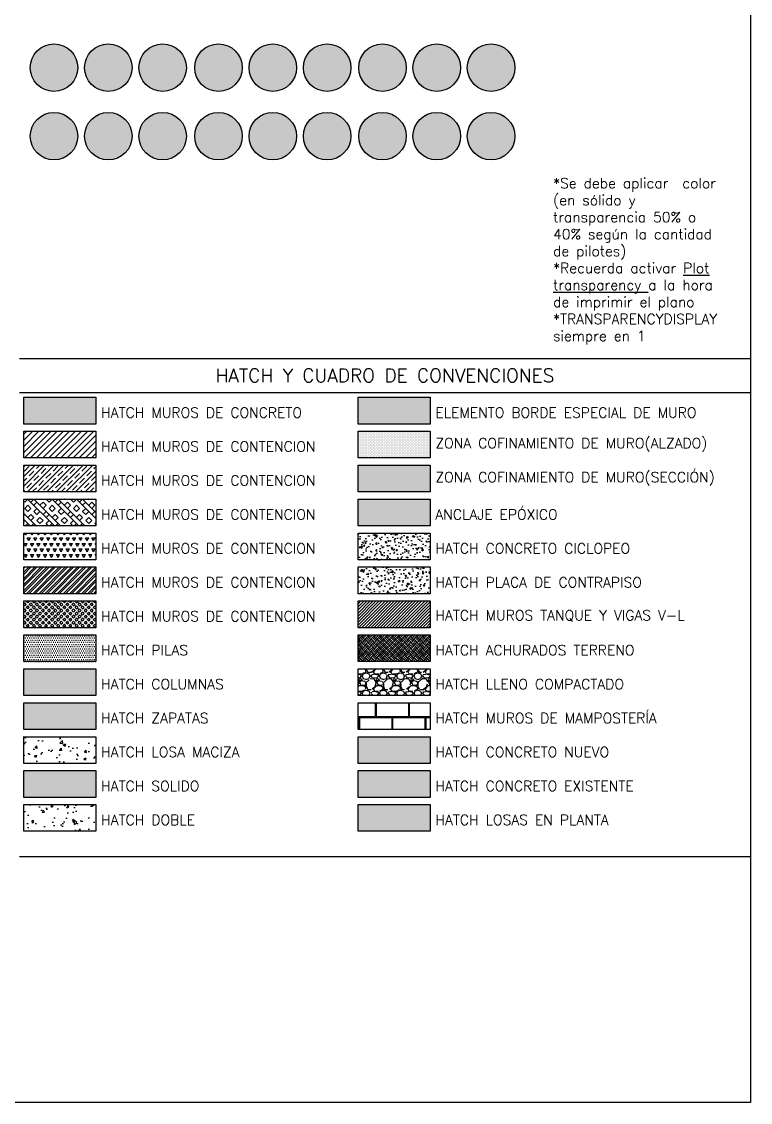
# Model space of a CAD drawing. Header units: millimetres. Extents: x -40 to 125, y -10 to 43.
# Drawn here: x 9.41 to 20.14, y 0 to 15.92 of the extents above; entities that cross this region are included whole.
import ezdxf

# ---------------------------------------------------------------- set-up
doc = ezdxf.new("R2010")
doc.units = ezdxf.units.MM
doc.header["$LTSCALE"] = 0.01
for name, color, linetype in [('FC_BORDES', 4, 'Continuous'), ('FC_HATCH 252', 252, 'Continuous'), ('FC_HATCH 253', 253, 'Continuous'), ('FC_HATCH 254', 254, 'Continuous'), ('FC_HATCH COLUMNAS', 253, 'Continuous'), ('FC_HATCH MUROS', 253, 'Continuous'), ('FC_HATCH ZAPATAS', 254, 'Continuous'), ('FC_PILOTES', 150, 'Continuous'), ('FC_R-80', 11, 'Continuous')]:
    doc.layers.add(name, color=color, linetype=linetype)
doc.styles.add('FC_TEXT1', font='romans.shx')
pattern_1 = [(95, (0, 0), (0.1400946503457718, 0.1175533794048302), [0.01905, -0.20955]), (40.00000000000002, (0, 0), (-0.1600184531424416, 0.1101767285788195), [0.01524, -0.16764058417]), (145.4514447, (0.0116745171587064, 0.009796083044736868), (-0.01992379762965982, 0.2277301021368535), [0.0161900088, -0.1780902446]), (91.18419999999999, (-0.03592102448427661, 0.03592102448427661), (0.2214102432304705, 0.1619534128742705), [0.028575, -0.314325]), (141.63555761, (-0.01747020440006356, 0.04941714735271555), (-0.00708661747621861, 0.3428267636152945), [0.02428502314, -0.26713560816]), (36.18415117, (-0.03592102448427661, 0.03592102448427661), (-0.007086617458072181, 0.3428267636162032), [0.02285996707, -0.25145973192]), (66, (-0.008980256121069157, 0.04490128060534578), (0.1795199793093499, 0.03489514907439818), [0.01905, -0.20955]), (11.00000000000004, (-0.008980256121069157, 0.04490128060534578), (-0.08653992652234557, 0.1739411931937545), [0.01524, -0.16764]), (116.451445, (0.005979742186752547, 0.04780920965468907), (0.09298005187572972, 0.2088363427013336), [0.0161900088, -0.1780899376]), (82.50000000000001, (0, 0), (-0.05760546906781041, 0.06197341367358699), [0, -0.165608, 0, -0.17018, 0, -0.168275]), (52.49999999999999, (0, 0), (-0.02358972731942487, 0.1180870002746923), [0, -0.09702799999999999, 0, -0.161798, 0, -0.06413500000000001]), (12.5, (-0.04005194229996843, -0.04005194229996843), (0.09992786303251577, 0.0918261955827136), [0, -0.0635, 0, -0.19812, 0, -0.26289]), (2.499999999999997, (-0.05801245454210674, -0.05801245454210674), (0.08676390441821674, 0.1227223928811142), [0, -0.08255, 0, -0.131572, 0, -0.18669])]

msp = doc.modelspace()

# ---------------------------------------------------------------- hatches: boundary and pattern name
at = {"layer": 'FC_HATCH 252'}
h = msp.add_hatch(dxfattribs=at)
h.set_pattern_fill('DOTS', color=256, scale=0.01, angle=45)
h.set_pattern_definition([(45, (0, 0), (-0.005612660075668221, 0.01683798022700466), [0, -0.015875])])
h.paths.add_polyline_path([(14.35980695845652, 9.887324302442877), (15.42235860091902, 9.887324302442877), (15.42235860091902, 9.493199060582977), (14.35980695845652, 9.493199060582977)])
h = msp.add_hatch(dxfattribs=at)
h.set_pattern_fill('DOTS', color=256, scale=0.004)
h.set_pattern_definition([(0, (0, 0), (0.003175, 0.00635), [0, -0.00635])])
h.paths.add_polyline_path([(14.35980695845652, 9.387324302442877), (15.42235860091902, 9.387324302442877), (15.42235860091902, 8.993199060582977), (14.35980695845652, 8.993199060582977)])
h = msp.add_hatch(dxfattribs=at)
h.set_pattern_fill('AR-CONC', color=256, scale=0.001, angle=45, style=0)
h.set_pattern_definition(pattern_1)
h.paths.add_polyline_path([(14.35980695845652, 8.387324302442885), (15.42235860091902, 8.387324302442885), (15.42235860091902, 7.993199060582974), (14.35980695845652, 7.993199060582974)])
h = msp.add_hatch(dxfattribs=at)
h.set_pattern_fill('AR-CONC', color=256, scale=0.001, angle=45)
h.set_pattern_definition(pattern_1)
h.paths.add_polyline_path([(14.35980695845652, 7.887324302442881), (15.42235860091902, 7.887324302442881), (15.42235860091902, 7.49319906058297), (14.35980695845652, 7.49319906058297)])
at = {"layer": 'FC_HATCH 252', "ltscale": 1.5}
h = msp.add_hatch(dxfattribs=at)
h.set_pattern_fill('DOTS', color=256, scale=0.02)
h.set_pattern_definition([(0, (0, -3.000000000000009), (0.015875, 0.03175), [0, -0.03175])])
h.paths.add_polyline_path([(9.437964314876467, 6.887324302442869), (10.50051595733897, 6.887324302442869), (10.50051595733897, 6.493199060582969), (9.437964314876467, 6.493199060582969)])
at = {"layer": 'FC_HATCH 252'}
h = msp.add_hatch(dxfattribs=at)
h.set_pattern_fill('AR-CONC', color=256, scale=0.002, angle=45, style=0)
h.set_pattern_definition([(95, (0, 0), (0.2801893006915436, 0.2351067588096604), [0.0381, -0.4191]), (40.00000000000002, (0, 0), (-0.3200369062848832, 0.2203534571576389), [0.03048, -0.33528116834]), (145.4514447, (0.0233490343174128, 0.01959216608947374), (-0.03984759525931963, 0.455460204273707), [0.03238001760000001, -0.3561804892]), (91.18419999999999, (-0.07184204896855323, 0.07184204896855323), (0.442820486460941, 0.323906825748541), [0.05715, -0.62865]), (141.63555761, (-0.03494040880012712, 0.09883429470543109), (-0.01417323495243722, 0.685653527230589), [0.04857004628, -0.53427121632]), (36.18415117, (-0.07184204896855323, 0.07184204896855323), (-0.01417323491614436, 0.6856535272324065), [0.04571993414, -0.50291946384]), (66, (-0.01796051224213831, 0.08980256121069155), (0.3590399586186999, 0.06979029814879636), [0.03809999999999999, -0.4191]), (11.00000000000004, (-0.01796051224213831, 0.08980256121069155), (-0.1730798530446911, 0.3478823863875091), [0.03048, -0.33528]), (116.451445, (0.01195948437350509, 0.09561841930937814), (0.1859601037514594, 0.4176726854026671), [0.03238001760000001, -0.3561798752]), (82.50000000000001, (0, 0), (-0.1152109381356208, 0.123946827347174), [0, -0.331216, 0, -0.3403599999999999, 0, -0.33655]), (52.49999999999999, (0, 0), (-0.04717945463884973, 0.2361740005493846), [0, -0.194056, 0, -0.323596, 0, -0.12827]), (12.5, (-0.08010388459993685, -0.08010388459993685), (0.1998557260650315, 0.1836523911654272), [0, -0.127, 0, -0.39624, 0, -0.52578]), (2.499999999999997, (-0.1160249090842135, -0.1160249090842135), (0.1735278088364335, 0.2454447857622284), [0, -0.1651, 0, -0.263144, 0, -0.37338])])
h.paths.add_polyline_path([(9.437964314876467, 4.387324302442879), (10.50051595733897, 4.387324302442879), (10.50051595733897, 3.993199060582969), (9.437964314876467, 3.993199060582969)])
at = {"layer": 'FC_HATCH 253', "ltscale": 0.6, "true_color": 0xfe5000, "transparency": 33554559}
h = msp.add_hatch(color=20, dxfattribs=at)
h.dxf.hatch_style = 1
edge = h.paths.add_edge_path()
edge.add_arc((9.883027093673046, 15.24267819072694), 0.35, 0, 360)
at = {"layer": 'FC_HATCH 253', "ltscale": 0.6, "true_color": 0xdb887d, "transparency": 33554559}
h = msp.add_hatch(color=23, dxfattribs=at)
h.dxf.hatch_style = 1
edge = h.paths.add_edge_path()
edge.add_arc((10.68302709367305, 15.24267819072694), 0.35, 0, 360)
at = {"layer": 'FC_HATCH 253', "ltscale": 0.6, "true_color": 0xbe484f, "transparency": 33554559}
h = msp.add_hatch(color=15, dxfattribs=at)
h.dxf.hatch_style = 1
edge = h.paths.add_edge_path()
edge.add_arc((11.48302709367305, 15.24267819072694), 0.35, 0, 360)
at = {"layer": 'FC_HATCH 253', "ltscale": 0.6, "true_color": 0xcbcec7, "transparency": 33554559}
h = msp.add_hatch(color=9, dxfattribs=at)
h.dxf.hatch_style = 1
edge = h.paths.add_edge_path()
edge.add_arc((12.30502125751962, 15.24267819072694), 0.35, 0, 360)
at = {"layer": 'FC_HATCH 253', "ltscale": 0.6, "true_color": 0x929890, "transparency": 33554559}
h = msp.add_hatch(color=252, dxfattribs=at)
h.dxf.hatch_style = 1
edge = h.paths.add_edge_path()
edge.add_arc((13.10502125751962, 15.24267819072694), 0.35, 0, 360)
at = {"layer": 'FC_HATCH 253', "ltscale": 0.6, "true_color": 0x6d7979, "transparency": 33554559}
h = msp.add_hatch(color=8, dxfattribs=at)
h.dxf.hatch_style = 1
edge = h.paths.add_edge_path()
edge.add_arc((13.90502125751962, 15.24267819072694), 0.35, 0, 360)
at = {"layer": 'FC_HATCH 253', "ltscale": 0.6, "true_color": 0xba93df, "transparency": 33554559}
h = msp.add_hatch(color=191, dxfattribs=at)
h.dxf.hatch_style = 1
edge = h.paths.add_edge_path()
edge.add_arc((14.71940130440168, 15.24267819072694), 0.35, 0, 360)
at = {"layer": 'FC_HATCH 253', "ltscale": 0.6, "true_color": 0xa3c57a, "transparency": 33554559}
h = msp.add_hatch(color=73, dxfattribs=at)
h.dxf.hatch_style = 1
edge = h.paths.add_edge_path()
edge.add_arc((15.51940130440168, 15.24267819072694), 0.35, 0, 360)
at = {"layer": 'FC_HATCH 253', "ltscale": 0.6, "true_color": 0x549e58, "transparency": 33554559}
h = msp.add_hatch(color=105, dxfattribs=at)
h.dxf.hatch_style = 1
edge = h.paths.add_edge_path()
edge.add_arc((16.31940130440168, 15.24267819072694), 0.35, 0, 360)
at = {"layer": 'FC_HATCH 253', "ltscale": 0.6, "true_color": 0x7758b3, "transparency": 33554559}
h = msp.add_hatch(color=195, dxfattribs=at)
h.dxf.hatch_style = 1
edge = h.paths.add_edge_path()
edge.add_arc((9.883027093673046, 14.23404205753128), 0.35, 0, 360)
at = {"layer": 'FC_HATCH 253', "ltscale": 0.6, "true_color": 0xf541b7, "transparency": 33554559}
h = msp.add_hatch(color=223, dxfattribs=at)
h.dxf.hatch_style = 1
edge = h.paths.add_edge_path()
edge.add_arc((10.68302709367305, 14.23404205753128), 0.35, 0, 360)
at = {"layer": 'FC_HATCH 253', "ltscale": 0.6, "true_color": 0x7f4031, "transparency": 33554559}
h = msp.add_hatch(color=17, dxfattribs=at)
h.dxf.hatch_style = 1
edge = h.paths.add_edge_path()
edge.add_arc((11.48302709367305, 14.23404205753128), 0.35, 0, 360)
at = {"layer": 'FC_HATCH 253', "ltscale": 0.6, "true_color": 0xff8767, "transparency": 33554585}
h = msp.add_hatch(color=11, dxfattribs=at)
h.dxf.hatch_style = 1
edge = h.paths.add_edge_path()
edge.add_arc((12.30502125751962, 14.23404205753128), 0.35, 0, 360)
at = {"layer": 'FC_HATCH 253', "ltscale": 0.6, "true_color": 0x6cd1ef, "transparency": 33554585}
h = msp.add_hatch(color=141, dxfattribs=at)
h.dxf.hatch_style = 1
edge = h.paths.add_edge_path()
edge.add_arc((13.10502125751962, 14.23404205753128), 0.35, 0, 360)
at = {"layer": 'FC_HATCH 253', "ltscale": 0.6, "true_color": 0x63d05a, "transparency": 33554585}
h = msp.add_hatch(color=93, dxfattribs=at)
h.dxf.hatch_style = 1
edge = h.paths.add_edge_path()
edge.add_arc((13.90502125751962, 14.23404205753128), 0.35, 0, 360)
at = {"layer": 'FC_HATCH 253', "ltscale": 0.6, "true_color": 0xf8aadd, "transparency": 33554585}
h = msp.add_hatch(color=221, dxfattribs=at)
h.dxf.hatch_style = 1
edge = h.paths.add_edge_path()
edge.add_arc((14.71940130440168, 14.23404205753128), 0.35, 0, 360)
at = {"layer": 'FC_HATCH 253', "ltscale": 0.6, "true_color": 0xff2d21, "transparency": 33554585}
h = msp.add_hatch(color=20, dxfattribs=at)
h.dxf.hatch_style = 1
edge = h.paths.add_edge_path()
edge.add_arc((15.51940130440168, 14.23404205753128), 0.35, 0, 360)
at = {"layer": 'FC_HATCH 253', "ltscale": 0.6, "true_color": 0xe4e83b, "transparency": 33554585}
h = msp.add_hatch(color=53, dxfattribs=at)
h.dxf.hatch_style = 1
edge = h.paths.add_edge_path()
edge.add_arc((16.31940130440168, 14.23404205753128), 0.35, 0, 360)
at = {"layer": 'FC_HATCH 253'}
h = msp.add_hatch(dxfattribs=at)
h.set_pattern_fill('ANSI31', color=256, scale=0.02)
h.set_pattern_definition([(44.99999999999999, (-28.77242391137254, 3.961871427991124), (-0.04490128060535, 0.04490128060535), [])])
h.paths.add_polyline_path([(9.437964314876467, 9.88732430244287), (10.50051595733897, 9.88732430244287), (10.50051595733897, 9.49319906058297), (9.437964314876467, 9.49319906058297)])
h = msp.add_hatch(dxfattribs=at)
h.set_pattern_fill('JIS_STN_1E', color=256, scale=0.1, angle=1.27e-14)
h.set_pattern_definition([(44.99999999999999, (-28.77242391137254, 3.961871427991124), (-0.07071067811865, 0.07071067811865), []), (44.99999999999999, (-28.70192391137254, 3.961871427991124), (-0.07071067811865, 0.07071067811865), [0.1, -0.05])])
h.paths.add_polyline_path([(9.437964314876467, 9.387324302442877), (10.50051595733897, 9.387324302442877), (10.50051595733897, 8.993199060582967), (9.437964314876467, 8.993199060582967)])
h = msp.add_hatch(dxfattribs=at)
h.set_pattern_fill('BOX', color=256, scale=0.01, angle=45)
h.set_pattern_definition([(135, (-0.201644791993445, -8.716054116950048), (-0.1796051224213831, -0.179605122421383), []), (135, (-0.1567435113880992, -8.671152836344703), (-0.1796051224213831, -0.179605122421383), []), (45, (-0.201644791993445, -8.716054116950048), (-0.179605122421383, 0.1796051224213831), [-0.0635, 0.0635]), (45, (-0.2465460725987907, -8.671152836344703), (-0.179605122421383, 0.1796051224213831), [-0.0635, 0.0635]), (45, (-0.2914473532041365, -8.626251555739355), (-0.179605122421383, 0.1796051224213831), [0.0635, -0.0635]), (45, (-0.3363486338094823, -8.58135027513401), (-0.179605122421383, 0.1796051224213831), [0.0635, -0.0635]), (135, (-0.1118422307827534, -8.626251555739355), (-0.1796051224213831, -0.179605122421383), [0.0635, -0.0635]), (135, (-0.06694095017740767, -8.58135027513401), (-0.1796051224213831, -0.179605122421383), [0.0635, -0.0635])])
h.paths.add_polyline_path([(9.437964314876467, 8.887324302442877), (10.50051595733897, 8.887324302442877), (10.50051595733897, 8.493199060582967), (9.437964314876467, 8.493199060582967)])
h = msp.add_hatch(dxfattribs=at)
h.set_pattern_fill('DOTS', color=256, scale=0.005)
h.set_pattern_definition([(0, (0, 0), (0.00396875, 0.0079375), [0, -0.0079375])])
h.paths.add_polyline_path([(14.35980695845652, 8.887324302442885), (15.42235860091902, 8.887324302442885), (15.42235860091902, 8.493199060582974), (14.35980695845652, 8.493199060582974)])
h = msp.add_hatch(dxfattribs=at)
h.set_pattern_fill('TRIANG', color=256, scale=0.01)
h.set_pattern_definition([(59.99999999999999, (-0.201644791993445, -8.716054116950048), (-0.04762499990779619, 0.0824889196572339), [0.047625, -0.047625]), (120, (-0.201644791993445, -8.716054116950048), (-0.0952499999077962, 5.323391505385189e-11), [0.04762499999999997, -0.04762499999999997]), (0, (-0.225457291993445, -8.674809657148048), (0.047625, 0.082488919604), [0.047625, -0.047625])])
h.paths.add_polyline_path([(9.437964314876467, 8.387324302442874), (10.50051595733897, 8.387324302442874), (10.50051595733897, 7.993199060582963), (9.437964314876467, 7.993199060582963)])
h = msp.add_hatch(dxfattribs=at)
h.set_pattern_fill('STEEL', color=256, scale=0.02)
h.set_pattern_definition([(44.99999999999999, (-28.77242391137254, 3.961871427991124), (-0.04490128060535, 0.04490128060535), []), (44.99999999999999, (-28.77242391137254, 3.993621427991121), (-0.04490128060535, 0.04490128060535), [])])
h.paths.add_polyline_path([(9.437964314876467, 7.88732430244287), (10.50051595733897, 7.88732430244287), (10.50051595733897, 7.49319906058296), (9.437964314876467, 7.49319906058296)])
h = msp.add_hatch(dxfattribs=at)
h.set_pattern_fill('SQUARE', color=256, scale=0.01, angle=45)
h.set_pattern_definition([(45, (-0.201644791993445, -8.716054116950048), (-0.02245064030267288, 0.02245064030267288), [0.03175, -0.03175]), (135, (-0.201644791993445, -8.716054116950048), (-0.02245064030267288, -0.02245064030267288), [0.03175, -0.03175])])
h.paths.add_polyline_path([(9.437964314876467, 7.38732430244287), (10.50051595733897, 7.38732430244287), (10.50051595733897, 6.993199060582961), (9.437964314876467, 6.993199060582961)])
h = msp.add_hatch(dxfattribs=at)
h.set_pattern_fill('ANSI31', color=256, scale=0.01)
h.set_pattern_definition([(45, (0, -9.21605411695004), (-0.02245064030267288, 0.02245064030267288), [])])
h.paths.add_polyline_path([(14.35980695845652, 7.387324302442877), (15.42235860091902, 7.387324302442877), (15.42235860091902, 6.993199060582967), (14.35980695845652, 6.993199060582967)])
h = msp.add_hatch(dxfattribs=at)
h.set_pattern_fill('EARTH', color=256, scale=0.01, angle=45)
h.set_pattern_definition([(45, (0, 0), (0, 0.08980256121069154), [0.0635, -0.0635]), (45, (-0.01683798022700466, 0.01683798022700466), (0, 0.08980256121069154), [0.0635, -0.0635]), (45, (-0.03367596045400933, 0.03367596045400933), (0, 0.08980256121069154), [0.0635, -0.0635]), (135, (-0.03367596045400933, 0.04490128060534578), (-0.08980256121069154, 0), [0.0635, -0.0635]), (135, (-0.01683798022700467, 0.06173926083235044), (-0.08980256121069154, 0), [0.0635, -0.0635]), (135, (0, 0.07857724105935511), (-0.08980256121069154, 0), [0.0635, -0.0635])])
h.paths.add_polyline_path([(14.35980695845652, 6.887324302442877), (15.42235860091902, 6.887324302442877), (15.42235860091902, 6.493199060582969), (14.35980695845652, 6.493199060582969)])
at = {"layer": 'FC_HATCH 253', "ltscale": 0.9}
h = msp.add_hatch(dxfattribs=at)
h.set_pattern_fill('GRAVEL', color=256, scale=0.01, style=0)
h.set_pattern_definition([(228.0127875, (0.18288, -8.962054116950041), (-2.032000000159581, -2.285999999858178), [0.034172144, -3.3830483639565]), (184.969741, (0.16002, -8.98745411695004), (3.04799999879405, 0.2540000144697924), [0.05864047199999998, -5.805404889352397]), (132.5104471, (0.1016, -8.99253411695004), (2.540000001072749, -2.793999999024596), [0.04134815200000001, -4.093472279409999]), (267.273689, (0.00254, -9.056034116950041), (0.2540000005319725, 5.079999999973313), [0.05340045199999999, -5.286643742573798]), (292.83365418, (0, -9.10937411695004), (-1.270000000106341, 3.047999999955546), [0.05236336999999999, -5.183980774534398]), (357.2736889999999, (0.02032, -9.15763411695004), (-5.079999999973313, 0.2540000005319728), [0.05340045199999999, -5.286643742573798]), (37.69424047, (0.07366, -9.16017411695004), (-3.30199999985359, -2.540000000190041), [0.07061936599999999, -6.991311531424701]), (72.25532837, (0.12954, -9.11699411695004), (1.778000000477929, 5.587999999847885), [0.066671952, -6.6005256601905]), (121.42956562, (0.14986, -9.053494116950041), (-2.032000000288312, 3.301999999822602), [0.0535813, -5.304554569871201]), (175.2363583, (0.12192, -9.00777411695004), (2.793999999959953, -0.2540000004389256), [0.06117132799999998, -2.997393694999999]), (222.3974378, (0.06096, -9.00269411695004), (-3.047999999902466, -2.794000000106399), [0.07910779200000001, -7.8316772512177]), (138.81407483, (0.254, -9.058574116950041), (-1.777999999893351, 1.524000000123918), [0.027000454, -2.6730565824344]), (171.4692344, (0.23368, -9.04079411695004), (3.302000000088966, -0.5079999994237343), [0.051368198, -5.085463899704]), (225, (0.18288, -9.03317411695004), (-3.552713678800501e-17, -0.2540000000000239), [0.035920934, -0.3232893108428]), (203.19859051, (0.1651, -9.00269411695004), (1.270000000034609, 0.5079999999109334), [0.01934413199999999, -1.915062236889399]), (291.80140949, (0.14732, -9.01031411695004), (-0.2540000000531496, 0.7619999999822872), [0.027356562, -1.340475299]), (30.96375653, (0.15748, -9.03571411695004), (0.7620000000186383, 0.5079999999721125), [0.04443196599999998, -1.436629815291]), (161.56505118, (0.19558, -9.012854116950042), (0.5080000000132583, -0.2539999999733754), [0.032128714, -0.7710898116828]), (16.389540334, (0, -9.01031411695004), (2.540000000000015, 0.7620000000000243), [0.04500880000000001, -4.455882667253901]), (70.34617594, (0.04318, -8.99761411695004), (-1.016000000092931, -2.793999999967041), [0.037759894, -3.73822156782]), (293.19859051, (0.19558, -8.962054116950041), (-0.5079999999113263, 1.270000000035528), [0.03868800999999998, -1.895718358889399]), (343.6104596700001, (0.21082, -8.99761411695004), (-2.540000000053229, 0.761999999822286), [0.04500879999999999, -4.455882667253998]), (339.44395478, (0, -9.167794116950041), (-1.269999999999986, 0.508000000000021), [0.04340351999999997, -2.126773431310599]), (294.7751406, (0.04064, -9.18303411695004), (-1.270000001511693, 2.793999999312726), [0.036367212, -3.600359338072]), (66.80140949, (0.19812, -9.21605411695004), (0.5079999999202298, 1.27000000003193), [0.03868801, -1.8957183588894]), (17.35402464, (0.21336, -9.18049411695004), (-3.301999999934302, -1.016000000213246), [0.04257827400000001, -4.21523759802]), (69.44395478, (0.07366, -9.21605411695004), (-0.508000000008846, -1.269999999996463), [0.02170176, -2.148475191310601]), (101.309932474, (0.18288, -9.21605411695004), (-0.25400000000004, 1.016000000000037), [0.01295146, -1.2821994964526]), (165.963756532, (0.18034, -9.203354116950042), (0.7619999999999513, -0.2539999999999865), [0.05236337000000001, -0.9949054589069001]), (186.00900596, (0.12954, -9.19065411695004), (2.539999999986537, 0.2540000001329353), [0.04852669999999998, -4.804136486333697]), (303.69006753, (0.15748, -9.058574116950041), (-0.2540000000352969, 0.5079999999823702), [0.036632388, -0.879177635968]), (353.15722659, (0.1778, -9.089054116950042), (4.318000000026569, -0.5079999997739394), [0.063955676, -6.331600906503099]), (60.9453959, (0.2413, -9.096674116950041), (-1.016000000027969, -1.777999999984025), [0.026150824, -2.588939231811]), (90, (0.254, -9.07381411695004), (-0.254, 0.254), [0.01524, -0.23876]), (120.25643716, (0.12446, -9.18303411695004), (1.015999999875717, -1.77800000007098), [0.035286696, -3.49339407732]), (48.01278749999999, (0.10668, -9.15255411695004), (2.032000000167534, 2.285999999851021), [0.068344288, -3.3488762199565]), (0, (0.1524, -9.10175411695004), (0.254, 0.254), [0.06604, -0.18796]), (325.3048465, (0.21844, -9.10175411695004), (2.540000000962153, -1.777999998625458), [0.040160956, -3.975931672414]), (254.0546040999999, (0.25146, -9.12461411695004), (-0.2539999999822557, -1.016000000004475), [0.03698290799999999, -1.8121650038772]), (207.64597536, (0.2413, -9.16017411695004), (-4.826000000177335, -2.539999999663075), [0.06021450999999998, -5.961246442293797]), (175.42607874, (0.18796, -9.18811411695004), (-3.301999999999883, 0.2539999999999478), [0.063702946, -6.306584645624])])
h.paths.add_polyline_path([(14.35980695845652, 6.387324302442877), (15.42235860091902, 6.387324302442877), (15.42235860091902, 5.993199060582967), (14.35980695845652, 5.993199060582967)])
at = {"layer": 'FC_HATCH 253'}
h = msp.add_hatch(dxfattribs=at)
h.set_pattern_fill('AR-B816C', color=256, scale=0.0012)
h.set_pattern_definition([(0, (0, -8.716054116950035), (0.24384, 0.24384), [0.47625, -0.01143]), (0, (-0.24384, -8.704624116950034), (0.24384, 0.24384), [0.47625, -0.01143]), (90, (0, -8.716054116950035), (-0.24384, 0.24384), [-0.25527, 0.23241]), (90, (-0.01143, -8.716054116950035), (-0.24384, 0.24384), [-0.25527, 0.23241])])
h.paths.add_polyline_path([(14.35980695845652, 5.887324302442886), (15.42235860091902, 5.887324302442886), (15.42235860091902, 5.493199060582976), (14.35980695845652, 5.493199060582976)])
h = msp.add_hatch(dxfattribs=at)
h.set_pattern_fill('AR-CONC', color=256, scale=0.002, style=0)
h.set_pattern_definition([(49.99999999999999, (9.969240136107713, 5.190261681512921), (0.364369337992008, -0.03187817107780617), [0.0381, -0.4191]), (355, (9.969240136107713, 5.190261681512921), (-0.07048684284993868, 0.3821136904780703), [0.03048, -0.33528116834]), (100.4514447, (9.999604150107713, 5.187605174512921), (0.2938824941807066, 0.3502355038243902), [0.0323800176, -0.3561804892]), (46.18420000000001, (9.969240136107713, 5.291861681512922), (0.5421580817842598, -0.0840846558654543), [0.05715, -0.62865]), (96.63555760999996, (10.01441993610771, 5.284854681512921), (0.474808268103006, 0.4948522491954431), [0.04857004628, -0.53427121632]), (351.1841511700001, (9.969240136107713, 5.291861681512922), (0.4748082681299541, 0.4948522491710653), [0.04571993414, -0.50291946384]), (21, (10.02004013610771, 5.266461681512921), (0.303228782538265, -0.2045303963741752), [0.0381, -0.4191]), (326.0000000000001, (10.02004013610771, 5.266461681512921), (0.1236040566952941, 0.3683759322446385), [0.03048, -0.33528]), (71.45144499999999, (10.04530920130771, 5.249417481712921), (0.4268328385574323, 0.1638455377718105), [0.03238001760000001, -0.3561798752]), (37.50000000000001, (9.969240136107713, 5.190261681512921), (0.006177206501183633, 0.1691100777463062), [0, -0.331216, 0, -0.34036, 0, -0.33655]), (7.499999999999999, (9.969240136107713, 5.190261681512921), (0.1336393250206115, 0.200361149636239), [0, -0.194056, 0, -0.323596, 0, -0.12827]), (327.5, (9.855956136107713, 5.190261681512921), (0.2711811903337428, -0.01145748798534689), [0, -0.127, 0, -0.39624, 0, -0.52578]), (317.5, (9.805156136107712, 5.190261681512921), (0.2962583627720361, 0.05085298206666606), [0, -0.1651, 0, -0.263144, 0, -0.37338])])
h.paths.add_polyline_path([(9.437964314876467, 5.387324302442881), (10.50051595733897, 5.387324302442881), (10.50051595733897, 4.99319906058297), (9.437964314876467, 4.99319906058297)])
h = msp.add_hatch(color=256, dxfattribs=at)
h.dxf.hatch_style = 1
h.paths.add_polyline_path([(14.35980695845652, 4.887324302442885), (15.42235860091902, 4.887324302442885), (15.42235860091902, 4.493199060582974), (14.35980695845652, 4.493199060582974)])
at = {"layer": 'FC_HATCH 254'}
h = msp.add_hatch(color=256, dxfattribs=at)
h.dxf.hatch_style = 1
h.paths.add_polyline_path([(14.35980695845652, 5.387324302442885), (15.42235860091902, 5.387324302442885), (15.42235860091902, 4.993199060582974), (14.35980695845652, 4.993199060582974)])
at = {"layer": 'FC_HATCH 254', "ltscale": 1.5}
h = msp.add_hatch(color=256, dxfattribs=at)
h.dxf.hatch_style = 1
h.paths.add_polyline_path([(9.437964314876467, 4.887324302442879), (10.50051595733897, 4.887324302442879), (10.50051595733897, 4.493199060582969), (9.437964314876467, 4.493199060582969)])
at = {"layer": 'FC_HATCH 254', "transparency": 33554521}
h = msp.add_hatch(color=256, dxfattribs=at)
h.dxf.hatch_style = 1
h.paths.add_polyline_path([(14.35980695845652, 4.387324302442885), (15.42235860091902, 4.387324302442885), (15.42235860091902, 3.993199060582974), (14.35980695845652, 3.993199060582974)])
at = {"layer": 'FC_HATCH COLUMNAS', "ltscale": 1.5}
h = msp.add_hatch(color=256, dxfattribs=at)
h.dxf.hatch_style = 1
h.paths.add_polyline_path([(9.437964314876467, 6.387324302442877), (10.50051595733897, 6.387324302442877), (10.50051595733897, 5.993199060582967), (9.437964314876467, 5.993199060582967)])
at = {"layer": 'FC_HATCH MUROS', "ltscale": 1.5}
h = msp.add_hatch(color=256, dxfattribs=at)
h.dxf.hatch_style = 1
h.paths.add_polyline_path([(9.437964314876467, 10.38732430244288), (10.50051595733897, 10.38732430244288), (10.50051595733897, 9.99319906058297), (9.437964314876467, 9.99319906058297)])
at = {"layer": 'FC_HATCH MUROS'}
h = msp.add_hatch(color=256, dxfattribs=at)
h.dxf.hatch_style = 1
h.paths.add_polyline_path([(14.35980695845652, 10.38732430244288), (15.42235860091902, 10.38732430244288), (15.42235860091902, 9.99319906058297), (14.35980695845652, 9.99319906058297)])
at = {"layer": 'FC_HATCH ZAPATAS', "ltscale": 1.5}
h = msp.add_hatch(color=256, dxfattribs=at)
h.dxf.hatch_style = 1
h.paths.add_polyline_path([(9.437964314876467, 5.887324302442877), (10.50051595733897, 5.887324302442877), (10.50051595733897, 5.49319906058297), (9.437964314876467, 5.49319906058297)])

# ---------------------------------------------------------------- linework, layer by layer
at = {"layer": 'FC_BORDES', "ltscale": 1.5}
msp.add_lwpolyline([(4.085620730620576e-14, 42.78225559631039), (20.13709068775385, 42.78225559631039), (20.13709068775381, 0), (0, 0)], close=True, dxfattribs=at)
for points in [[(9.375277186554872, 10.95857213747371), (20.13709068775381, 10.95857213747371)], [(9.375277186554872, 10.45857213747371), (20.13709068775381, 10.45857213747371)], [(9.375277186554872, 3.622411630599709), (20.13709068775381, 3.622411630599709)]]:
    msp.add_lwpolyline(points, dxfattribs=at)
at = {"layer": 'FC_BORDES'}
for points in [[(9.437964314876467, 10.38732430244288), (10.50051595733897, 10.38732430244288), (10.50051595733897, 9.99319906058297), (9.437964314876467, 9.99319906058297)], [(14.35980695845652, 10.38732430244288), (15.42235860091902, 10.38732430244288), (15.42235860091902, 9.99319906058297), (14.35980695845652, 9.99319906058297)], [(9.437964314876467, 9.88732430244287), (10.50051595733897, 9.88732430244287), (10.50051595733897, 9.49319906058297), (9.437964314876467, 9.49319906058297)], [(14.35980695845652, 9.887324302442877), (15.42235860091902, 9.887324302442877), (15.42235860091902, 9.493199060582977), (14.35980695845652, 9.493199060582977)], [(9.437964314876467, 9.387324302442877), (10.50051595733897, 9.387324302442877), (10.50051595733897, 8.993199060582967), (9.437964314876467, 8.993199060582967)], [(14.35980695845652, 9.387324302442877), (15.42235860091902, 9.387324302442877), (15.42235860091902, 8.993199060582977), (14.35980695845652, 8.993199060582977)], [(9.437964314876467, 8.887324302442877), (10.50051595733897, 8.887324302442877), (10.50051595733897, 8.493199060582967), (9.437964314876467, 8.493199060582967)], [(14.35980695845652, 8.887324302442885), (15.42235860091902, 8.887324302442885), (15.42235860091902, 8.493199060582974), (14.35980695845652, 8.493199060582974)], [(9.437964314876467, 8.387324302442874), (10.50051595733897, 8.387324302442874), (10.50051595733897, 7.993199060582963), (9.437964314876467, 7.993199060582963)], [(14.35980695845652, 8.387324302442885), (15.42235860091902, 8.387324302442885), (15.42235860091902, 7.993199060582974), (14.35980695845652, 7.993199060582974)], [(9.437964314876467, 7.88732430244287), (10.50051595733897, 7.88732430244287), (10.50051595733897, 7.49319906058296), (9.437964314876467, 7.49319906058296)], [(14.35980695845652, 7.887324302442881), (15.42235860091902, 7.887324302442881), (15.42235860091902, 7.49319906058297), (14.35980695845652, 7.49319906058297)], [(9.437964314876467, 7.38732430244287), (10.50051595733897, 7.38732430244287), (10.50051595733897, 6.993199060582961), (9.437964314876467, 6.993199060582961)], [(14.35980695845652, 7.387324302442877), (15.42235860091902, 7.387324302442877), (15.42235860091902, 6.993199060582967), (14.35980695845652, 6.993199060582967)], [(9.437964314876467, 6.887324302442869), (10.50051595733897, 6.887324302442869), (10.50051595733897, 6.493199060582969), (9.437964314876467, 6.493199060582969)], [(14.35980695845652, 6.887324302442877), (15.42235860091902, 6.887324302442877), (15.42235860091902, 6.493199060582969), (14.35980695845652, 6.493199060582969)], [(9.437964314876467, 6.387324302442877), (10.50051595733897, 6.387324302442877), (10.50051595733897, 5.993199060582967), (9.437964314876467, 5.993199060582967)], [(14.35980695845652, 6.387324302442877), (15.42235860091902, 6.387324302442877), (15.42235860091902, 5.993199060582967), (14.35980695845652, 5.993199060582967)], [(9.437964314876467, 5.887324302442877), (10.50051595733897, 5.887324302442877), (10.50051595733897, 5.49319906058297), (9.437964314876467, 5.49319906058297)], [(14.35980695845652, 5.887324302442886), (15.42235860091902, 5.887324302442886), (15.42235860091902, 5.493199060582976), (14.35980695845652, 5.493199060582976)], [(9.437964314876467, 5.387324302442881), (10.50051595733897, 5.387324302442881), (10.50051595733897, 4.99319906058297), (9.437964314876467, 4.99319906058297)], [(14.35980695845652, 5.387324302442885), (15.42235860091902, 5.387324302442885), (15.42235860091902, 4.993199060582974), (14.35980695845652, 4.993199060582974)], [(9.437964314876467, 4.887324302442879), (10.50051595733897, 4.887324302442879), (10.50051595733897, 4.493199060582969), (9.437964314876467, 4.493199060582969)], [(14.35980695845652, 4.887324302442885), (15.42235860091902, 4.887324302442885), (15.42235860091902, 4.493199060582974), (14.35980695845652, 4.493199060582974)], [(9.437964314876467, 4.387324302442879), (10.50051595733897, 4.387324302442879), (10.50051595733897, 3.993199060582969), (9.437964314876467, 3.993199060582969)], [(14.35980695845652, 4.387324302442885), (15.42235860091902, 4.387324302442885), (15.42235860091902, 3.993199060582974), (14.35980695845652, 3.993199060582974)]]:
    msp.add_lwpolyline(points, close=True, dxfattribs=at)
at = {"layer": 'FC_PILOTES'}
for centre in [(9.883027093673046, 15.24267819072694), (10.68302709367305, 15.24267819072694), (11.48302709367305, 15.24267819072694), (12.30502125751962, 15.24267819072694), (13.10502125751962, 15.24267819072694), (13.90502125751962, 15.24267819072694), (14.71940130440168, 15.24267819072694), (15.51940130440168, 15.24267819072694), (16.31940130440168, 15.24267819072694), (9.883027093673046, 14.23404205753128), (10.68302709367305, 14.23404205753128), (11.48302709367305, 14.23404205753128), (12.30502125751962, 14.23404205753128), (13.10502125751962, 14.23404205753128), (13.90502125751962, 14.23404205753128), (14.71940130440168, 14.23404205753128), (15.51940130440168, 14.23404205753128), (16.31940130440168, 14.23404205753128)]:
    msp.add_circle(centre, 0.35, dxfattribs=at)

# ---------------------------------------------------------------- texts
at = {"layer": 'FC_R-80', "insert": (17.2317820173403, 11.16557336048055), "char_height": 0.15, "width": 2.694357142857142, "attachment_point": 7, "style": 'FC_TEXT1'}
msp.add_mtext('*Se debe aplicar  color (en sólido y transparencia 50% o 40% según la cantidad de pilotes)\\P\\pt0;*Recuerda activar {\\LPlot transparency} a la hora de imprimir el plano\\P\\ptz;*TRANSPARENCYDISPLAY siempre en 1', dxfattribs=at)
at = {"layer": 'FC_R-80', "style": 'FC_TEXT1'}
for s, insert, char_height, attachment_point in [('HATCH Y CUADRO DE CONVENCIONES', (14.75618393715434, 10.70857213747371), 0.2, 5), ('HATCH MUROS DE CONCRETO', (10.57730171521776, 10.08620883715475), 0.15, 7), ('ELEMENTO BORDE ESPECIAL DE MURO', (15.49914435879781, 10.08620883715475), 0.15, 7), ('HATCH MUROS DE CONTENCION', (10.57730171521776, 9.586208837154743), 0.15, 7), ('ZONA COFINAMIENTO DE MURO(ALZADO)', (15.49914435879781, 9.586208837154754), 0.15, 7), ('HATCH MUROS DE CONTENCION', (10.57730171521776, 9.086208837154743), 0.15, 7), ('ZONA COFINAMIENTO DE MURO(SECCIÓN)', (15.49914435879781, 9.08620883715475), 0.15, 7), ('ANCLAJE EPÓXICO', (15.49914435879781, 8.58620883715475), 0.15, 7), ('HATCH MUROS DE CONTENCION', (10.57730171521776, 8.58620883715474), 0.15, 7), ('HATCH MUROS DE CONTENCION', (10.57730171521776, 8.08620883715474), 0.15, 7), ('HATCH CONCRETO CICLOPEO', (15.49914435879781, 8.086208837154746), 0.15, 7), ('HATCH MUROS DE CONTENCION', (10.57730171521776, 7.586208837154743), 0.15, 7), ('HATCH PLACA DE CONTRAPISO', (15.49914435879781, 7.586208837154746), 0.15, 7), ('HATCH MUROS DE CONTENCION', (10.57730171521776, 7.086208837154743), 0.15, 7), ('HATCH MUROS TANQUE Y VIGAS V-L', (15.49914435879781, 7.08620883715475), 0.15, 7), ('HATCH PILAS', (10.57730171521776, 6.586208837154745), 0.15, 7), ('HATCH ACHURADOS TERRENO', (15.49914435879781, 6.58620883715475), 0.15, 7), ('HATCH COLUMNAS', (10.57730171521776, 6.086208837154741), 0.15, 7), ('HATCH LLENO COMPACTADO', (15.49914435879781, 6.086208837154741), 0.15, 7), ('HATCH ZAPATAS', (10.57730171521776, 5.586208837154739), 0.15, 7), ('HATCH MUROS DE MAMPOSTERÍA', (15.49914435879781, 5.586208837154745), 0.15, 7), ('HATCH LOSA MACIZA', (10.57730171521776, 5.086208837154739), 0.15, 7), ('HATCH CONCRETO NUEVO', (15.49914435879781, 5.086208837154745), 0.15, 7), ('HATCH SOLIDO', (10.57730171521776, 4.586208837154739), 0.15, 7), ('HATCH CONCRETO EXISTENTE', (15.49914435879781, 4.586208837154745), 0.15, 7), ('HATCH DOBLE', (10.57730171521776, 4.086208837154739), 0.15, 7), ('HATCH LOSAS EN PLANTA', (15.49914435879781, 4.086208837154745), 0.15, 7)]:
    msp.add_mtext(s, dxfattribs=dict(at, insert=insert, char_height=char_height, attachment_point=attachment_point))

doc.saveas('drawing.dxf')
